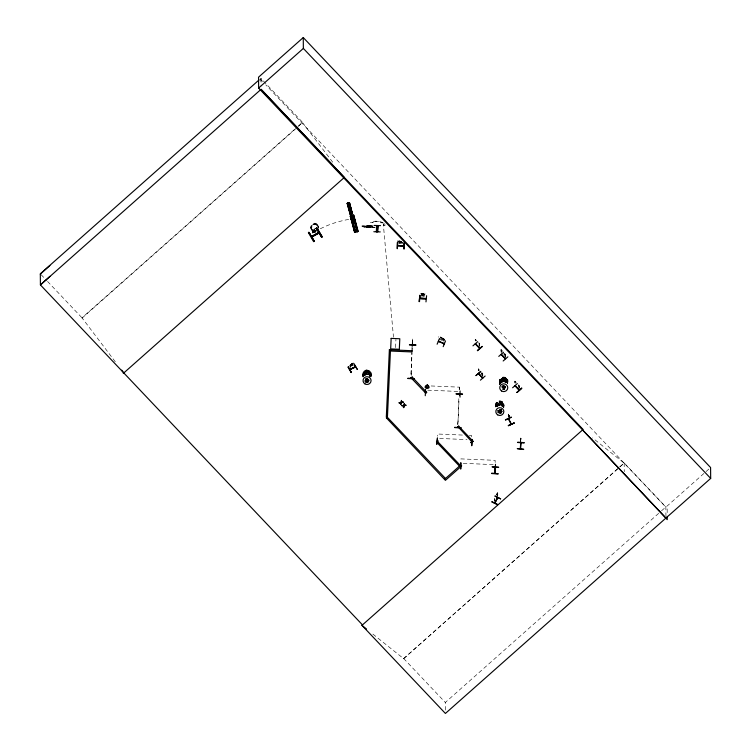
<?xml version="1.0" encoding="UTF-8"?>
<svg xmlns="http://www.w3.org/2000/svg" width="751" height="751" viewBox="0 0 751 751"><rect width="100%" height="100%" fill="white"/><g stroke="black" fill="none" stroke-linecap="round" stroke-linejoin="round"><path stroke-width="0.56" stroke-dasharray="3.75 2.82" d="M384.934 223.967L383.508 223.901L383.442 225.507L393.477 337.161M384.869 225.544C385.836 223.169 383.536 227.544 383.489 224.493L383.479 224.915M383.47 224.802L383.508 223.929M315.918 224.286L318.349 226.896M316.068 224.267L313.054 224.587L311.562 225.976L310.914 227.806L311.28 229.628L313.439 231.336L315.927 230.942M366.779 226.905L374.974 227.393C371.323 226.464 364.601 228.126 361.991 226.004L369.83 226.182L367.737 226.483C373.735 226.924 364.517 227.825 364.873 226.211L368.797 226.37L368.807 226.877L364.873 226.708L366.798 226.455L364.864 225.92L370.487 226.445L368.807 227.14M361.991 226.004L373.069 226.004M362.001 226.539L364.883 227.243M364.094 225.816L364.179 227.055M364.864 227.196L374.965 227.609M366.45 227.234L366.516 225.92C371.426 226.342 365.127 224.643 366.45 227.234L374.956 227.515L369.267 227.196L371.304 226.821L369.22 226.295L371.754 226.727M373.059 226.07L366.76 225.816L372.618 225.694M370.496 225.826L372.59 226.164L372.599 227.422C367.577 226.962 373.932 228.633 372.59 226.098M395.561 347.629L395.937 339.443M411.895 350.736L410.994 375.641L412.036 352.801M411.942 349.59L412.149 345.019M412.205 343.883L412.459 338.166L412.515 343.958M412.083 351.656L412.29 347.084M412.346 345.948L412.496 342.522M421.743 293.923L420.382 293.801M423.846 293.481L421.743 293.322L421.818 293.941L425.291 294.073M458.842 398.687L457.894 424.747L459.096 398.471M459.265 389.553L459.368 387.272L459.387 389.44M412.684 341.386L412.487 340.813L412.693 343.479M411.229 373.388L411.248 375.481M457.688 422.466L457.706 424.559M398.058 241.193L397.392 241.043M399.485 240.517L399.56 241.071L398.509 241.184M520.405 441.879L520.715 438.049L520.818 441.71M520.462 441.391L521.006 438.462L521.034 441.719M521.006 438.462L520.743 439.006M520.687 439.701L520.678 441.175M318.18 228.548L318.499 226.605M520.631 439.138L520.65 440.124L520.715 438.124M520.79 438.049L520.659 438.575M314.988 231.552L314.998 232.772L315.232 231.871M363.625 372.703L362.921 374.693L363.456 376.749A4.008 3.877 -0.5 0 1 366.666 371.107A4.008 3.877 -0.5 0 1 370.834 376.138C374.12 368.61 360.283 367.971 363.371 375.613A4.008 3.877 -0.5 0 1 364.855 370.496A4.008 3.877 -0.5 0 1 370.187 371.407A4.008 3.877 -0.5 0 1 369.708 376.626L370.91 374.974L370.572 372.994M363.193 373.613L363.005 374.608L363.015 373.594M363.202 374.815L363.024 376.927A4.065 3.933 -0.5 0 1 366.676 372.186A4.065 3.933 -0.5 0 1 371.088 376.27L370.046 374.477L370.665 375.322M369.821 371.698L369.558 371.792M369.811 375.021L369.239 375.34L369.839 375.031M368.253 374.514L369.811 374.946M500.063 382.738C496.984 375.171 510.661 375.66 507.62 383.188A4.065 3.933 -0.5 0 0 503.358 378.11A4.008 3.877 -0.5 0 0 500.147 383.686M499.622 380.738L499.809 379.724M495.688 405.671C495.82 403.127 498.608 401.278 501.011 402.057M502.832 379.311L504.954 379.405L506.737 380.504L507.535 383.254A4.008 3.877 -0.5 0 0 503.358 378.232A4.008 3.877 -0.5 0 0 500.147 383.883L499.894 381.93M495.951 404.592L495.773 405.587L495.782 404.573M499.631 384.155C499.678 381.123 503.461 379.283 505.93 380.982M495.698 406.873L496.402 404.883M500.861 382.926L501.499 382.588M506.418 378.579L505.967 379.095M506.39 378.579L506.146 379.152L505.921 378.56M506.136 382.39L502.851 381.536M502.532 402.846L501.997 402.414M503.865 404.93L503.226 406.892M495.867 406.789A4.008 3.877 -0.5 0 1 499.959 402.076A4.008 3.877 -0.5 0 1 503.602 407.117C506.794 399.466 493.332 398.931 495.773 406.704A4.065 3.933 -0.5 0 1 499.959 401.954A4.065 3.933 -0.5 0 1 503.658 406.995M317.26 230.106L312.416 233.157L317.373 230.407M315.354 230.801L311.834 229.759M317.335 229.299L318.706 226.764L317.729 224.192L314.913 223.169L311.89 224.408L310.445 227.224L311.458 230.078L315.439 230.961M317.476 224.521L318.067 226.135M496.965 494.102L496.655 494.656M311.656 229.355L311.918 225.985L313.28 224.746M494.843 498.88L494.58 499.697M438.931 337.021L438.209 336.946M440.217 336.908L442.179 337.668L442.104 340.41M442.161 338.26L444.141 339.152L444.151 340.588L443.484 340.907M444.141 339.152L443.522 338.72M443.719 339.095L444.254 339.311L443.719 339.095L443.738 341.273M363.118 374.871L363.634 373.904M363.127 375.969L364.273 374.233M499.8 380.795L501.846 378.476M500.326 379.828L499.612 381.818L500.072 383.836A4.065 3.933 -0.5 0 1 503.358 378.11A4.008 3.877 -0.5 0 1 507.526 383.057M500.335 381.029L499.715 384.052A3.99 3.858 -0.5 0 1 507.629 383.395M500.354 383.245L499.828 384.212A4.008 3.877 -0.5 0 1 506.69 382.691L505.902 382.062L506.503 382.071M506.024 382.268L506.756 382.719M506.493 382.306L506.014 382.475M495.885 405.85C496.787 403.024 500.823 402.142 502.813 404.357M507.15 383.038L507.789 381.076L507.263 380.109M495.895 406.939L497.031 405.211M503.658 405.944L503.208 406.882A4.008 3.877 -0.5 0 0 499.95 400.874A4.008 3.877 -0.5 0 0 496.214 406.535M311.28 229.618L313.449 231.336M497.528 494.186L497.519 492.75L496.542 494.468L496.636 493.886M497.462 493.764L497.547 493.172L496.495 495.388M312.416 233.157L312.848 229.937L312.407 232.716M312.979 232.848L312.848 229.937M497.237 493.285L497.575 492.778L497.566 495.341M497.472 494.242L497.415 495.651M363.559 372.731L364.301 371.933M363.568 373.932L366.15 372.205L369.229 372.712M364.263 375.509L365.127 375.322M369.699 371.933L367.192 370.919L364.244 371.933M369.276 374.862L370.065 375.603M369.755 376.702L370.44 375.904M500.26 381.057L501.001 380.25M500.279 382.193L500.964 381.405M500.279 383.273L501.02 382.475M496.345 406.047L497.913 404.62M501.931 402.48L500.992 402.067M502.466 402.911L502.137 402.94M501.95 406.131L502.353 406.188M352.632 364.479L351.027 365.812L352.257 364.554L351.064 364.535L352.66 364.226M115.307 361.794L82.009 317.833L297.312 126.994M298.185 126.215L302.559 122.338L260.869 78.32L260.916 83.868M82.019 318.142L297.668 126.994M298.541 126.224L302.559 122.338M475.73 339.583L475.176 339.283L476.65 340.55M475.289 340.729L475.27 339.302L475.242 340.682M479.138 343.695L479.692 343.958L479.138 343.695L479.157 345.864M479.504 343.751L478.791 342.832L479.504 343.751L479.082 345.253M478.828 369.332L478.256 369.004L478.809 369.295M501.499 352.285L501.001 349.797L501.546 350.097M478.913 369.595L478.359 369.332L479.729 370.271M501.752 350.604L502.466 351.177L501.095 350.126L501.659 350.398M478.321 370.393L478.303 368.957M482.574 373.463L482.123 372.796M482.377 373.256L482.405 376.523M505.123 354.059L505.16 358.405M505.282 355.749L504.86 355.711M514.914 382.559L514.895 381.123L516.322 382.437M515.111 381.348L515.13 383.526M518.669 385.01L519.223 388.154M518.969 385.423L518.997 388.689M519.129 387.112L519.129 385.592M372.871 634.088L403.625 658.655L618.918 467.61M619.8 466.831L624.175 462.954L665.865 506.972L665.94 515.796M403.625 658.655L618.918 467.817M619.8 467.038L624.175 463.16L592.52 437.871M445.381 710.155L445.315 702.467L660.617 511.628M661.49 510.849L665.865 506.972M708.831 469.093L665.865 507.169L265.798 84.844M478.265 370.046L478.753 370.393M481.072 372.89L482.386 374.599M318.574 226.755L315.993 224.174M312.519 230.566L316.171 228.36M349.872 365.239L351.768 364.038M351.768 363.503L350.877 365.746L353.561 364.817M422.794 294.608L424.559 294.148L423.254 294.702L424.662 295.378L422.804 294.796L421.48 295.274M364.263 373.134L365.164 372.552M365.146 373.641L364.273 374.28L366.15 373.285M364.282 375.359L366.169 374.42M369.548 371.829L369.558 371.37M364.498 375.5L364.995 375.519M364.883 380.447A4.008 3.877 -0.5 0 0 369.745 380.034L367.915 381.076L365.803 380.945M500.955 380.259L502.851 379.33M500.973 382.475L503.912 381.461M501.903 386.765L501.33 386.943M501.02 405.484L502.832 406.573A4.065 3.933 -0.5 0 0 497.068 406.338L498.936 405.399L501.039 405.474M502.569 411.06L500.682 412.055L498.57 411.914M400.696 241.775L401.832 241.278M315.871 228.257L314.65 228.755M315.683 230.247L313.439 231.055L314.34 228.839M315.279 231.008L312.529 231.993M312.867 232.66L312.332 232.885L317.269 230.219M353.233 362.93L352.116 363.672L353.233 363.108M350.529 364.714L353.552 363.212M349.806 365.286L350.417 365.211L350.435 367.389M349.91 365.474L350.417 365.211M349.919 366.582L354.923 364.676M510.032 417.584L508.202 414.139L508.549 414.655M508.615 416.721L508.286 415.556M509.131 415.256L509.15 417.988M509.131 415.791L508.709 415.134M508.53 414.411L508.596 417.18M398.781 242.301L400.133 241.803L398.79 241.109L400.546 241.747M368.91 379.602L366.845 380.044L364.826 379.424A4.065 3.933 -0.5 0 0 368.901 379.593A4.008 3.877 -0.5 0 1 364.873 379.443M368.919 380.673L366.854 381.151M365.812 382.081L368.929 381.818A4.008 3.877 -0.5 0 1 364.892 381.668M501.818 378.466L503.883 378.025M501.846 380.823L503.912 380.363M505.611 386.718L503.536 387.169L501.518 386.549A4.065 3.933 -0.5 0 0 505.592 386.652M505.573 387.741A4.008 3.877 -0.5 0 1 501.574 387.582L503.545 388.295L505.62 387.798M497.913 404.667L498.917 404.263M497.922 405.737L498.927 405.39M497.265 406.272L497.894 406.3M501.63 409.389A4.008 3.877 -0.5 0 1 499.603 409.821A4.065 3.933 -0.5 0 0 501.659 409.37L499.603 409.821A4.065 3.933 -0.5 0 0 501.659 409.304M497.594 410.403L499.612 411.004L501.649 410.572A4.008 3.877 -0.5 0 1 497.641 410.421M500.673 410.928L501.677 410.572M499.631 413.238L501.696 412.797A4.008 3.877 -0.5 0 1 497.66 412.637M402.592 242.423L398.518 242.188M397.392 241.118L401.532 241.184M374.167 227.703L374.88 227.131M478.988 345.244L479.467 345.131M504.85 355.814L505.339 355.702M313.12 224.596L315.946 224.361M315.692 230.66L313.58 230.857L311.637 229.327M366.122 369.933L367.183 369.839M366.15 373.331L368.262 373.425L370.055 374.524M366.159 374.411L368.272 374.496M366.835 378.842L367.896 378.757A4.065 3.933 -0.5 0 1 365.793 378.654L366.835 378.842L365.784 378.654A4.008 3.877 -0.5 0 0 367.877 378.757M366.863 382.259L367.924 382.165M501.349 382.362L501.94 382.55M503.545 388.229L504.606 388.145M498.908 401.982L499.959 401.888A4.065 3.933 -0.5 0 1 503.658 407.061M498.917 404.31L501.03 404.348L502.823 405.502M499.622 412.092L500.682 412.008M500.682 413.125L497.613 412.628A4.065 3.933 -0.5 0 0 501.687 412.721M442.104 339.865L443.081 339.809L443.071 338.814L442.095 338.26L443.494 338.776M366.77 225.6L372.618 225.844M372.205 226.248L368.553 226.361L370.243 227.196M372.205 226.52L370.243 226.436L370.243 226.933L372.214 227.018M421.809 293.406L423.78 293.491M423.789 293.96L425.291 294.007M421.827 295.547L424.841 295.246L423.846 293.406M421.377 295.997L424.343 296.119L421.367 296.063M431.14 385.967L459.678 387.159L459.696 389.337M427.751 390.173L458.57 391.459M462.438 435.064L437.317 434.003L437.335 436.181M469.281 435.345L471.572 435.439L471.59 437.617M439.645 438.453L467.038 439.598M463.217 463.339L494.036 464.634M459.133 389.562L459.706 389.591M399.044 242.385L400.555 241.944L402.405 242.554L400.996 241.85M399.147 243.099L403.024 243.324L398.133 243.061M520.621 439.363L520.565 441.156M421.546 294.007L422.832 294.561M503.883 378.035L505.911 378.635L507.338 380.156M502.503 385.798A4.008 3.877 -0.5 0 0 504.578 385.883A4.065 3.933 -0.5 0 1 502.485 385.779L504.588 385.873A4.065 3.933 -0.5 0 1 502.485 385.714M499.978 404.216L501.997 404.836M349.853 366.619L350.576 366.845M317.476 224.577L314.932 223.648L312.238 224.737L310.97 227.243L311.872 229.759M440.584 337.227L441.766 337.866L440.593 337.406M440.264 337.725L442.095 338.438M440.274 338.729L442.104 339.433M438.931 339.17L443.559 340.879M504.954 380.56L505.921 380.992M497.669 406.451L497.031 406.488A4.008 3.877 -0.5 0 1 502.766 406.751M498.57 411.961L497.603 411.482A3.98 3.858 -0.5 0 0 502.494 411.107A4.008 3.877 -0.5 0 1 497.641 411.435M368.243 371.078L370.647 373.031M368.234 372.289L370.046 373.378L370.938 375.143M365.831 382.071L364.845 381.649A4.065 3.933 -0.5 0 0 368.919 381.752M503.808 354.19L504.522 354.51L504.512 353.514M497.181 493.21L497.021 494.731M494.637 499.246L494.533 501.095M501.001 349.797L501.565 350.135M505.864 378.645L506.718 379.311M505.883 379.837L507.282 381.32L507.817 383.367M505.93 380.935L507.732 383.47A4.008 3.877 -0.5 0 0 503.367 379.433A4.008 3.877 -0.5 0 0 499.8 384.136A4.008 3.877 -0.5 0 1 507.638 383.47M502.795 403.156L501.921 402.818M260.156 78.893L262.568 81.437M41.117 274.659L46.731 280.583M47.538 281.437L82.009 317.833M403.625 658.449L445.315 702.467M504.099 354.19L504.456 354.538L503.508 352.923M302.569 122.648L333.726 163.521M506.747 381.649L507.357 382.494M502.738 403.146L503.414 404.01M502.757 404.348L503.79 407.117A4.008 3.877 -0.5 0 0 499.969 403.071A4.008 3.877 -0.5 0 0 495.782 406.779A4.065 3.933 -0.5 0 1 499.969 403.09A4.065 3.933 -0.5 0 1 503.855 407.183L503.799 406.188M502.823 405.456L503.799 407.324A4.008 3.877 -0.5 0 0 495.979 407.004M370.046 373.378L371.022 376.138A4.008 3.877 -0.5 0 0 366.676 372.111A4.008 3.877 -0.5 0 0 363.108 376.814M370.008 375.584L370.675 376.448A4.065 3.933 -0.5 0 0 364.301 375.359A4.008 3.877 -0.5 0 1 370.6 376.401M504.841 353.59L505.367 356.791M482.011 373.923L482.433 374.646M351.703 363.512L351.74 364.104M509.873 416.833L509.319 415.913M507.319 379.086L507.685 380.053M503.339 403.963L503.865 406.019M495.773 405.624L496.139 406.591M508.324 415.613L508.634 416.749M501.105 383.038L501.114 382.672A4.008 3.877 -0.5 0 1 506.69 382.897M371.032 375.209L371.125 376.242M667.151 508.887L667.198 514.275M624.175 462.954L624.25 471.788M519.363 385.836L519.382 388.014M518.359 384.878L518.368 385.883M514.942 381.179L514.961 382.606M508.774 414.918L508.793 417.087M508.305 414.186L508.343 416.674M508.277 414.12L508.258 415.65M507.685 381.057L507.714 382.062M507.704 382.259L507.714 382.766M505.517 354.472L505.536 356.641M503.761 404.911L503.78 405.915M501.264 349.985L501.283 352.153M501.048 349.75L501.114 352.303M499.706 380.719L499.706 381.724M499.706 381.93L499.715 382.926M499.715 383.123L499.725 384.09A4.065 3.933 -0.5 0 1 503.367 379.246A4.008 3.877 -0.5 0 1 507.723 383.263M497.753 493.266L497.772 495.444M495.773 405.784L495.791 406.282M495.162 462.503L495.144 460.325L460.898 458.889L460.917 461.067M494.693 498.232L494.684 500.617M482.771 373.669L482.79 375.847M482.527 373.425L482.621 375.998M481.767 372.712L481.738 374.796M479.298 343.545L479.335 347.891M478.349 369.013L478.368 370.44M475.937 340.1L475.946 341.095M444.048 339.199L444.123 340.663M423.423 293.566L422.165 293.51M412.712 340.823L412.74 343.967M370.994 373.932L371.022 374.937M363.005 374.805L363.015 375.8M351.806 364.273L351.815 365.268M350.313 365.024L350.332 367.201M314.35 229.553L314.359 230.548M261.057 78.479L261.123 86.027M320.301 228.783A117.072 103.112 38.1 0 1 349.534 219.273M501.668 410.506A4.065 3.933 -0.5 0 1 497.603 410.337M495.782 406.976A4.008 3.877 -0.5 0 1 499.969 403.278A4.008 3.877 -0.5 0 1 503.799 407.314M501.64 410.384A4.008 3.877 -0.5 0 1 497.631 410.215M495.81 406.666A4.065 3.933 -0.5 0 1 499.959 401.888M495.867 406.591A4.008 3.877 -0.5 0 1 500.476 401.926A4.008 3.877 -0.5 0 1 503.161 407.831M501.63 409.182A4.008 3.877 -0.5 0 1 499.603 409.624M496.439 406.197A3.98 3.858 -0.5 0 1 503.696 407.427M501.659 412.609A4.008 3.877 -0.5 0 1 497.65 412.44M497.106 406.31A4.008 3.877 -0.5 0 1 502.766 406.544M507.779 383.329A4.065 3.933 -0.5 0 0 503.367 379.246A4.008 3.877 -0.5 0 0 499.8 383.93M505.573 386.737A4.008 3.877 -0.5 0 1 501.565 386.568M505.573 387.657A3.99 3.858 -0.5 0 1 501.584 387.488M505.564 386.53A4.008 3.877 -0.5 0 1 502.513 386.793M500.138 382.681A4.008 3.877 -0.5 0 1 503.874 377.021A4.008 3.877 -0.5 0 1 507.075 382.972M500.1 383.78A4.065 3.933 -0.5 0 1 503.358 378.044A4.065 3.933 -0.5 0 1 507.582 383.141M502.532 389.215A4.008 3.877 -0.5 0 0 504.606 389.3L502.503 389.206A4.065 3.933 -0.5 0 0 504.616 389.281M500.354 383.432A4.008 3.877 -0.5 0 0 499.913 384.352A4.065 3.933 -0.5 0 1 506.737 382.785M504.606 389.102A4.008 3.877 -0.5 0 1 502.532 389.009M363.024 377.002A4.008 3.877 -0.5 0 1 370.947 376.335M363.024 376.007A4.008 3.877 -0.5 0 1 367.201 372.299A4.008 3.877 -0.5 0 1 371.032 376.335M368.872 379.415A4.008 3.877 -0.5 0 1 364.864 379.246M363.456 376.561A4.008 3.877 -0.5 0 1 367.192 370.9A4.008 3.877 -0.5 0 1 370.393 376.852M367.877 378.56A4.008 3.877 -0.5 0 1 365.803 378.466M370.891 376.082A4.065 3.933 -0.5 0 0 366.657 370.985A4.065 3.933 -0.5 0 0 363.409 376.72A4.065 3.933 -0.5 0 1 366.657 370.919A4.065 3.933 -0.5 0 1 370.891 376.026M367.896 378.682A4.065 3.933 -0.5 0 1 365.793 378.588M369.727 380.128A3.98 3.858 -0.5 0 1 364.892 380.541M363.672 375.218A3.98 3.858 -0.5 0 1 370.928 376.448M364.338 375.538A4.008 3.877 -0.5 0 1 370.6 376.598M368.891 381.63A4.008 3.877 -0.5 0 1 364.892 381.461M520.734 439.485L520.678 440.743L520.8 439.485M475.439 339.471L475.674 340.034L475.439 339.471M383.094 222.84L380.494 222.728L381.395 222.765A4.506 1.145 2.6 0 0 376.88 221.432A4.506 1.145 2.6 0 0 372.393 222.39L373.285 222.427L370.515 222.305L371.407 222.343A5.398 1.371 2.6 0 1 376.795 221.207A5.398 1.371 2.6 0 1 382.203 222.803L383.094 222.84M423.78 294.204L421.818 294.12L421.827 295.124L423.789 295.209L423.78 294.204M401.532 241.362L399.57 241.249L399.57 242.244L401.541 242.366L401.532 241.362M365.803 380.973L364.836 380.504L365.803 380.992"/><path stroke-width="1.13" d="M314.2 241.212L308.877 232.312L314.2 241.334L313.655 241.672L308.389 232.603L308.952 232.312L314.275 241.155M322.217 236.903L316.866 227.9L322.235 236.912L321.616 237.25L316.453 228.126M355.336 366.629L349.778 369.623L355.589 366.986M407.915 378.241L414.336 378.588M454.59 427.328L461.011 427.619M373.82 231.73L380.241 231.918M498.12 473.721L491.717 473.139M523.663 449.173L517.251 448.629L523.635 449.492M374.101 225.441L380.532 225.61M376.345 231.749L376.608 225.535M376.673 231.768L376.955 225.469L376.655 231.684M377.669 225.591L377.387 231.806L377.762 225.582M377.744 231.815L378.016 225.591M390.492 349.703L387.432 417.209L386.314 417.162L389.375 349.656M412.027 350.595L411.97 351.937L390.567 351.036L390.623 349.694M414.317 378.842L407.896 378.504M419.199 301.611L419.828 295.331L419.227 301.602M419.537 301.536L419.828 295.331M420.278 298.222L420.344 298.391M426.117 298.532C411.717 297.265 425.132 300.316 425.986 298.457M425.977 301.902L426.606 295.697M461.001 427.929L454.58 427.601M409.426 344.944L415.857 345.16M412.75 345.103L412.487 345.789L412.477 345.131M410.975 377.631L411.013 378.354L411.05 377.659M426.69 392.219L425.77 393.167L411.013 377.791M425.573 389.412L425.263 395.711M426.005 392.773L426.014 392.304M436.791 444.188L437.467 437.908L436.819 444.179M386.436 417.95L445.418 480.34L461.217 466.333L437.317 441.241L438.03 441.034M456.11 394.031L462.532 394.341M459.143 394.247L459.396 394.885L459.236 393.693M459.471 394.763L459.424 394.04M457.922 427.385L457.96 427.169M459.997 397.157L460.063 390.933M460.72 462.86L460.72 469.093L460.954 462.869M461.602 465.798L460.898 466.127L461.602 465.911M461.499 466.146L461.02 465.855M471.102 442.658L471.628 442.273M471.872 445.662L471.938 439.438M471.619 445.643L472.21 439.457M494.543 467.394L495.294 467.235L494.787 473.308M495.472 464.306L495.191 470.53M397.608 242.423L397.251 248.722L397.317 242.479M403.785 245.859L397.504 245.727L403.869 245.887M403.137 245.943L398.096 245.389M403.137 246.056L403.287 245.624M404.076 242.798L404.019 249.116L404.151 242.883M491.689 473.543L498.101 473.984M492.205 467.009L498.608 467.479M495.087 472.651L495.5 467.657M495.04 473.233L495.51 467.319M517.739 442.508L524.142 442.968M520.321 448.366L520.349 448.704M520.828 442.574L521.072 443.315M521.053 442.583L520.612 448.657M475.27 343.761L475.871 343.986M475.871 344.23L479.429 347.741M479.739 348.276L475.514 343.817M482.809 378.025L478.556 373.378M501.095 354.434L505.32 358.781M514.942 385.639L519.241 390.332L518.791 389.929M515.552 386.08L519.101 389.619M519.41 390.154L515.186 385.695M457.631 427.15L457.95 426.652L472.257 442.245L473.177 441.288M401.419 402.32L402.958 402.029L401.419 402.32L401.522 400.424C400.255 405.878 398.086 401.269 399.363 403.005M400.921 402.705L400.818 404.639L401.344 402.667L403.306 402.301L401.344 402.667M403.634 407.605L404.16 405.634L403.634 407.605L403.738 405.681L401.832 405.615L403.822 405.333L404.338 403.39L404.245 405.296L406.122 405.362L404.16 405.728M403.306 407.258L403.738 405.681M495.219 467.357L494.693 467.075M491.952 501.724L497.706 504.475M520.753 442.855L520.283 448.638M376.824 228.454L377.406 228.407M438.978 341.799L438.434 341.311M444.357 343.526L443.71 343.733L443.841 343.254M497.566 504.756L491.83 501.959M508.558 419.152L511.084 424.184M511.027 424.137L511.121 423.611M497.622 497.303L494.749 502.719M494.947 502.335L497.5 498.063M500.598 498.899L494.862 495.998L500.617 498.833M426.052 298.626L419.828 298.203M426.146 392.529L425.573 392.444M459.687 393.712L459.809 393.787M470.98 442.405L471.694 442.442M495.256 467.535L495.134 467.094M495.04 503.02L497.819 497.397M426.052 392.764L425.423 392.717M40.319 274.134L49.857 265.572M49.951 276.349L40.413 284.92L362.536 624.963L362.02 625.423L366.544 629.038M259.123 79.869L40.319 273.815L40.413 284.92L260.963 89.425L583.095 429.469L361.963 625.358L445.409 713.45L710.681 478.406L710.587 467.535L303.263 37.55L258.541 77.184L258.635 88.064L665.959 517.955M258.635 88.064L303.357 48.421L303.263 37.55M123.286 373.407L344.352 177.452L261.151 89.266M412.224 376.946L411.295 377.65M386.446 418.091L387.366 417.134M477.683 341.686L472.952 345.835M479.288 347.732L479.739 348.22M482.123 346.38L477.326 350.435M477.561 350.764L482.302 346.568M498.767 356.406L503.545 352.257M480.415 380.166L485.137 376.044M459.452 466.127L436.444 441.973L437.899 440.799M457.791 426.962L458.711 426.014M517.355 383.564L512.614 387.769M516.998 392.313L521.738 388.117L517.054 392.463M517.035 392.435L521.767 388.22M354.941 366.995L355.486 366.629M348.042 367.145L351.318 372.515L348.351 366.91M316.913 227.891L316.293 228.229L321.616 237.25M319.137 233.017L311.768 237.072L311.505 236.612L318.809 232.359L319.137 232.904M444.179 343.874L438.321 341.376M347.713 203.221L350.661 214.101L350.097 214.27L347.14 203.408L349.544 202.808L352.435 213.688L350.069 214.27L350.792 214.091L347.544 203.305L350.801 214.091M352.332 213.688L349.375 202.77L352.191 213.753L348.811 202.995L351.74 213.857L352.472 213.678M350.191 216.11L353.787 215.218L358.161 231.515L354.585 232.397L350.266 216.091M352.745 215.481L357.129 231.777M353.345 215.33L357.739 231.627L353.299 215.34L353.777 215.218M354.134 364.075L357.335 369.483L354.087 364.028M355.523 367.014L349.863 369.389M505.385 419.781L511.196 417.105M511.337 417.312L505.536 420.091M514.116 422.916L508.314 425.695L514.153 423.076M514.135 423.038L508.324 425.62M347.469 203.324L350.388 214.195L347.309 203.333L347.863 203.23L347.15 203.408M349.102 202.93L351.928 213.791M353.514 215.246L357.964 231.524M354.791 232.312L350.435 215.941M355.627 232.143L351.046 215.828L355.599 232.143M347.6 204.432L349.675 203.915M347.797 205.173L349.872 204.648M348.361 207.257L350.435 206.732M350.736 207.83L348.661 208.318M350.097 213.012L351.844 212.571M349.938 213.087L352.012 212.561M350.952 213.969L351.581 213.81M353.993 216.861L350.877 217.593M351.177 218.757L354.284 217.912M351.628 220.409L354.735 219.564M355.139 221.085L352.022 221.817M355.58 222.737L352.472 223.469M354.378 230.623L357.485 229.834M514.933 385.854L515.543 385.864M377.377 229.036L376.842 228.971M405.775 404.996L404.245 405.296M401.832 405.7L403.738 405.775M495.125 467.563L494.674 467.544M398.011 245.793L398.03 245.314M475.317 343.967L479.495 348.267M501.499 354.894L504.954 358.387M478.584 373.538L482.64 378.166M389.375 349.778L412.027 350.726M427.3 384.831C419.95 388.915 433.881 390.069 427.3 384.812M409.445 344.615L415.866 344.925M456.129 393.712L462.55 394.003M471.037 442.621L471.562 442.208M461.011 466.136L461.527 466.127M517.758 442.179L524.17 442.639M492.224 466.681L498.636 467.15M437.439 441.25L437.448 440.781M397.448 245.352L397.589 245.295M439.495 338.513L437.11 344.221M445.531 340.898L443.184 346.68M350.013 369.661L350.266 369.182M444.245 343.601L438.556 341.17M476.003 375.584L480.8 371.37L476.031 375.547M303.357 48.421L710.681 478.406M507.883 356.838L503.17 360.987M501.302 354.331L505.554 358.565M478.828 374.026L482.198 377.762M412.224 377.077L426.69 392.351M458.711 426.146L473.177 441.419M387.366 417.274L445.493 478.5M582.569 429.929L667.245 519.664L667.217 516.435M121.681 370.159L123.802 372.947M348.267 367.032L351.233 372.543M318.828 232.5L311.44 236.49M352.942 215.359L357.363 231.674M511.318 423.996L508.53 418.542M495.294 467.075L495.238 467.929M471.121 442.189L471.102 442.686M461.02 465.667L461.011 466.164M460.372 465.31L444.573 479.316M444.254 343.414L444.132 343.705M425.545 298.438L425.526 298.945M425.573 392.285L425.432 392.341M403.738 245.652L403.719 245.962M319.1 232.848L311.759 236.912M391.149 338.382L390.67 348.905L399.325 349.271L399.804 338.748L391.149 338.382M349.093 207.379L350.013 207.623L349.093 207.379M426.23 386.089L426.437 387.638L428.042 387.432L427.835 385.883L426.23 386.089M350.435 216.006L355.026 232.294L350.435 216.006M350.173 205.718L348.098 206.272L350.173 205.755M497.678 414.852A4.008 3.877 -0.5 0 0 503.837 411.745A4.008 3.877 -0.5 0 0 497.979 408.14A4.008 3.877 -0.5 0 0 497.678 414.852M501.602 390.989A4.008 3.877 -0.5 0 0 507.76 387.891A4.008 3.877 -0.5 0 0 501.903 384.277A4.008 3.877 -0.5 0 0 501.602 390.989M364.911 383.864A4.008 3.877 -0.5 0 0 371.069 380.766A4.008 3.877 -0.5 0 0 365.211 377.152A4.008 3.877 -0.5 0 0 364.911 383.864"/></g></svg>
